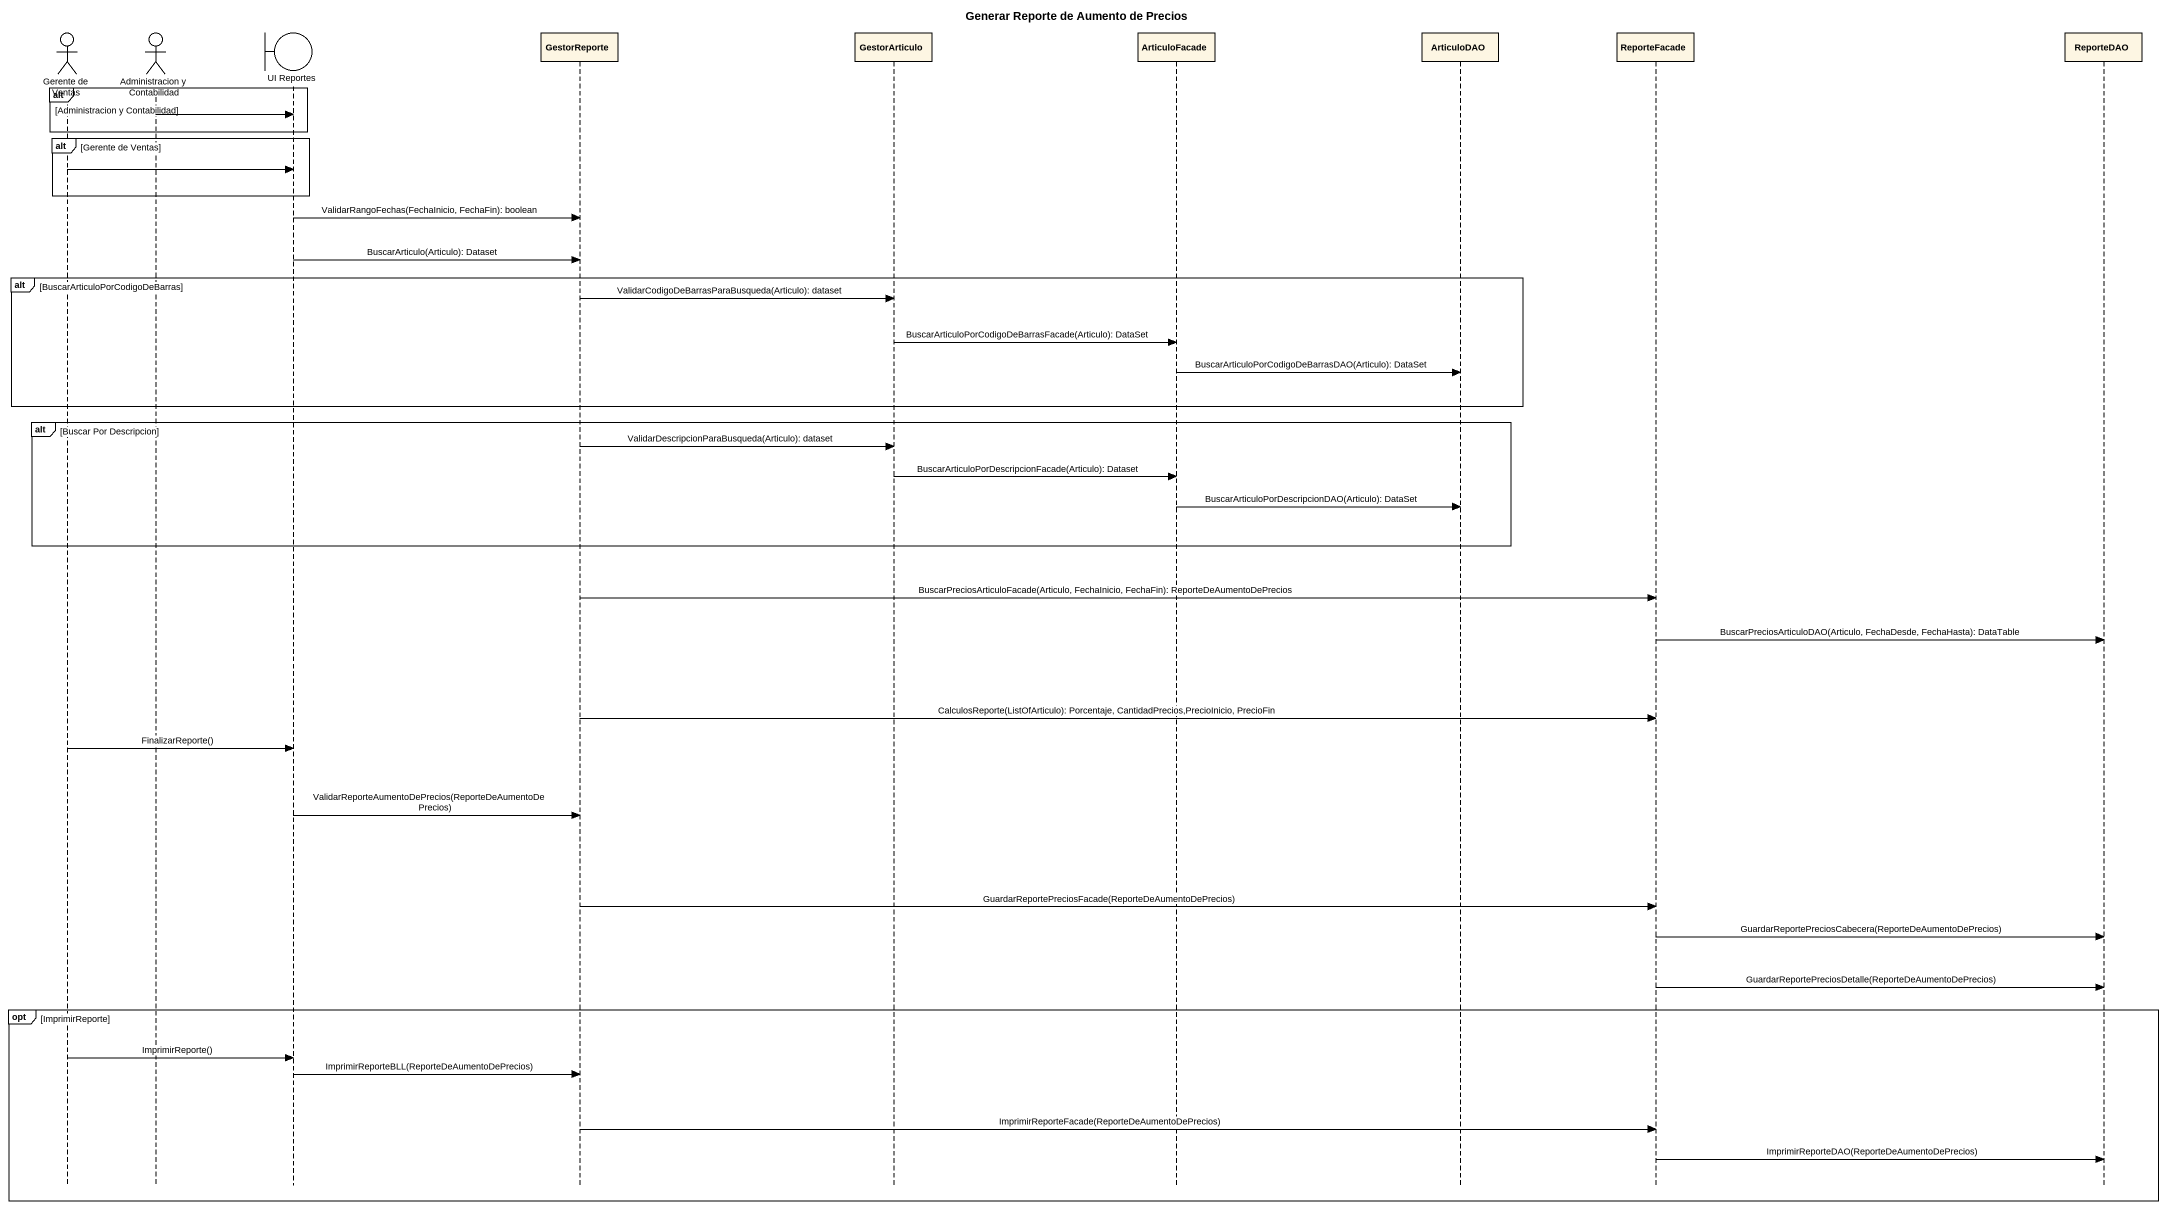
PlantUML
@startuml
title Generar Reporte de Aumento de Precios
hide footbox
actor "Gerente de Ventas" as Gerente_de_Ventas
actor "Administracion y Contabilidad" as Administracion_y
boundary "UI Reportes" as UI_Reportes
participant GestorReporte
participant GestorArticulo
participant ArticuloFacade
participant ArticuloDAO
participant ReporteFacade
participant ReporteDAO

alt Administracion y Contabilidad
  Administracion_y -> UI_Reportes
end
alt Gerente de Ventas
  Gerente_de_Ventas -> UI_Reportes
end
UI_Reportes -> GestorReporte : ValidarRangoFechas(FechaInicio, FechaFin): boolean
UI_Reportes -> GestorReporte : BuscarArticulo(Articulo): Dataset
alt BuscarArticuloPorCodigoDeBarras
  GestorReporte -> GestorArticulo : ValidarCodigoDeBarrasParaBusqueda(Articulo): dataset
  GestorArticulo -> ArticuloFacade : BuscarArticuloPorCodigoDeBarrasFacade(Articulo): DataSet
  ArticuloFacade -> ArticuloDAO : BuscarArticuloPorCodigoDeBarrasDAO(Articulo): DataSet
end
alt Buscar Por Descripcion
  GestorReporte -> GestorArticulo : ValidarDescripcionParaBusqueda(Articulo): dataset
  GestorArticulo -> ArticuloFacade : BuscarArticuloPorDescripcionFacade(Articulo): Dataset
  ArticuloFacade -> ArticuloDAO : BuscarArticuloPorDescripcionDAO(Articulo): DataSet
end
GestorReporte -> ReporteFacade : BuscarPreciosArticuloFacade(Articulo, FechaInicio, FechaFin): ReporteDeAumentoDePrecios
ReporteFacade -> ReporteDAO : BuscarPreciosArticuloDAO(Articulo, FechaDesde, FechaHasta): DataTable
GestorReporte -> ReporteFacade : CalculosReporte(ListOfArticulo): Porcentaje, CantidadPrecios,PrecioInicio, PrecioFin
Gerente_de_Ventas -> UI_Reportes : FinalizarReporte()
UI_Reportes -> GestorReporte : ValidarReporteAumentoDePrecios(ReporteDeAumentoDePrecios)
GestorReporte -> ReporteFacade : GuardarReportePreciosFacade(ReporteDeAumentoDePrecios)
ReporteFacade -> ReporteDAO : GuardarReportePreciosCabecera(ReporteDeAumentoDePrecios)
ReporteFacade -> ReporteDAO : GuardarReportePreciosDetalle(ReporteDeAumentoDePrecios)
opt ImprimirReporte
  Gerente_de_Ventas -> UI_Reportes : ImprimirReporte()
  UI_Reportes -> GestorReporte : ImprimirReporteBLL(ReporteDeAumentoDePrecios)
  GestorReporte -> ReporteFacade : ImprimirReporteFacade(ReporteDeAumentoDePrecios)
  ReporteFacade -> ReporteDAO : ImprimirReporteDAO(ReporteDeAumentoDePrecios)
end
@enduml
